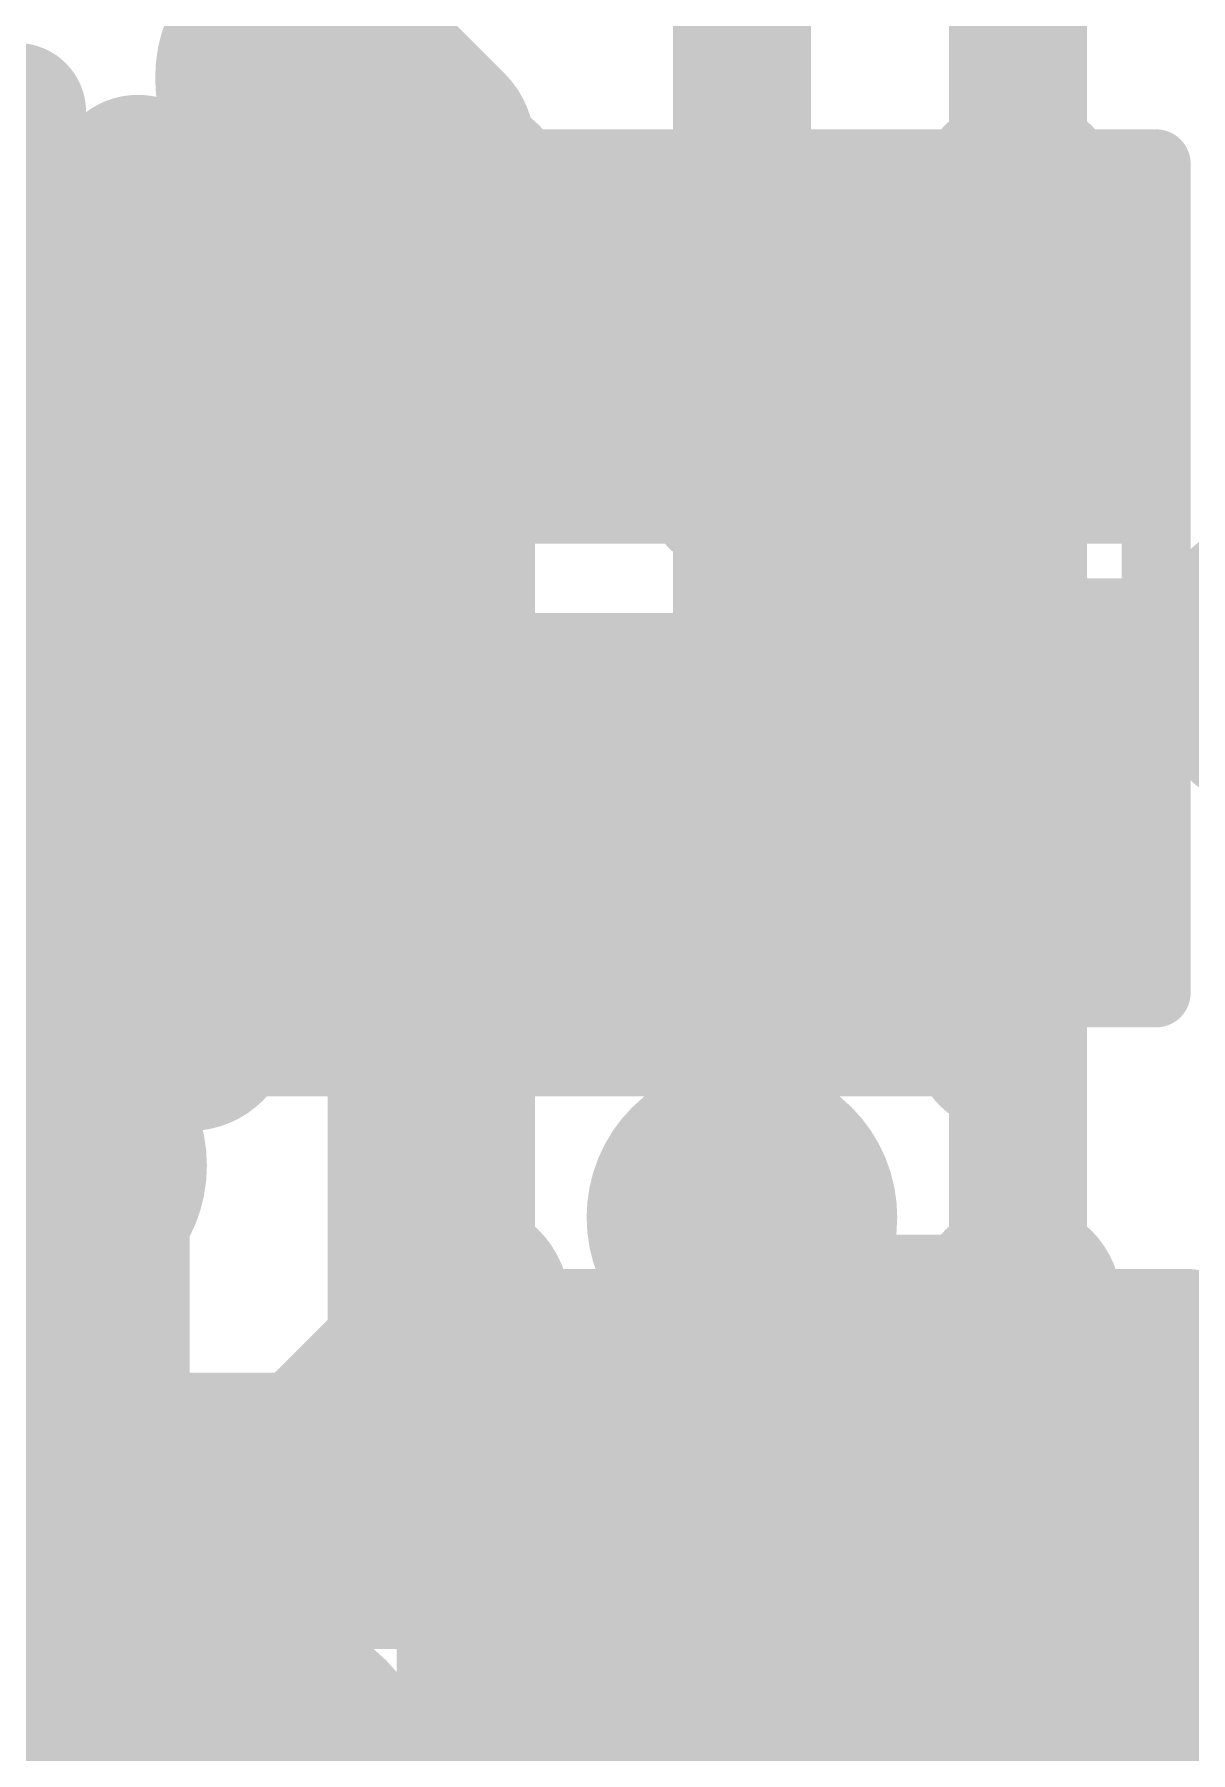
# Model space of a CAD drawing. Header units: millimetres. Extents: x 15 to 120, y 22 to 104.
# Drawn here: x 56.375 to 58.05, y 58.35 to 60.838 of the extents above; entities that cross this region are included whole.
import ezdxf

# ---------------------------------------------------------------- set-up
doc = ezdxf.new("R2010")
doc.units = ezdxf.units.MM
for name, color, linetype in [('BottomLayer', 5, 'Continuous'), ('BottomOverlay', 54, 'Continuous'), ('BottomPaste', 16, 'Continuous'), ('BottomSolder', 6, 'Continuous'), ('Mechanical13', 56, 'Continuous'), ('Mechanical15', 56, 'Continuous'), ('MultiLayer', 9, 'Continuous'), ('TopLayer', 1, 'Continuous'), ('TopPaste', 8, 'Continuous'), ('TopSolder', 216, 'Continuous')]:
    doc.layers.add(name, color=color, linetype=linetype)

msp = doc.modelspace()

# ---------------------------------------------------------------- linework, layer by layer
at = {"layer": 'BottomLayer'}
for points, const_width in [([(56.74999826, 60.87500398), (56.74999826, 61.80000339999999)], 0.2999994), ([(56.74999826, 60.87500398), (56.94999786, 60.67500438)], 0.2999994), ([(56.94999786, 60.40000366), (56.94999786, 60.67500438)], 0.2499995), ([(57.64999899999999, 60.39999857999999), (57.65000154, 60.40000112)], 0.3999992), ([(57.64999899999999, 59.70000252), (57.64999899999999, 60.39999857999999)], 0.3999992), ([(56.94999786, 59.70000252), (56.94999786, 60.40000366)], 0.2999994), ([(56.94999786, 58.70000198), (56.94999786, 59.70000252)], 0.2999994), ([(57.64999899999999, 59.70000252), (57.77500002, 59.5750015)], 0.1999996), ([(57.64999899999999, 59.64999753999999), (57.64999899999999, 59.70000252)], 0.1999996), ([(57.40000204, 59.40000058), (57.64999899999999, 59.64999753999999)], 0.1999996), ([(57.77500002, 59.37500189999999), (57.77500002, 59.5750015)], 0.1999996), ([(57.80000378, 58.85000168), (57.80000378, 58.97500523999999)], 0.2499995), ([(55.99999722, 58.69999944), (57.12500132, 58.69999944)], 0.3999992), ([(56.94999786, 58.70000198), (57.12499878, 58.70000198)], 0.2999994), ([(57.12499878, 58.70000198), (57.12500132, 58.69999944)], 0.2499995), ([(57.12500132, 58.69999944), (57.15, 58.67500076)], 0.2499995)]:
    msp.add_lwpolyline(points, dxfattribs=dict(at, const_width=const_width))
for points, const_width in [([(56.67499968, 60.87500398, 1), (56.82499684, 60.87500398, 1)], 0.1499997), ([(56.67499968, 60.87500398, 1), (56.82499684, 60.87500398, 1)], 0.1499997), ([(56.87499928, 60.67500438, 1), (57.02499644, 60.67500438, 1)], 0.1499997), ([(56.88749862, 60.67500438, 1), (57.0124971, 60.67500438, 1)], 0.12499848), ([(57.54999919999999, 60.39999857999999, 1), (57.7499988, 60.39999857999999, 1)], 0.1999996), ([(57.54999919999999, 60.39999857999999, 1), (57.7499988, 60.39999857999999, 1)], 0.1999996), ([(57.55000174, 60.40000112, 1), (57.75000134, 60.40000112, 1)], 0.1999996), ([(56.87499928, 60.40000366, 1), (57.02499644, 60.40000366, 1)], 0.1499997), ([(57.8375018, 60.42499979999999, 1), (57.96250027999999, 60.42499979999999, 1)], 0.12499848), ([(56.76250268, 60.39999857999999, 1), (56.88750116, 60.39999857999999, 1)], 0.12499848), ([(56.88749862, 60.40000366, 1), (57.0124971, 60.40000366, 1)], 0.12499848), ([(57.01250218, 60.39999857999999, 1), (57.13750065999999, 60.39999857999999, 1)], 0.12499848), ([(57.737502, 59.79999977999999, 1), (57.86250047999999, 59.79999977999999, 1)], 0.12499848), ([(57.54999919999999, 59.70000252, 1), (57.7499988, 59.70000252, 1)], 0.1999996), ([(56.87499928, 59.70000252, 1), (57.02499644, 59.70000252, 1)], 0.1499997), ([(56.87499928, 59.70000252, 1), (57.02499644, 59.70000252, 1)], 0.1499997), ([(56.68750155999999, 59.69999997999999, 1), (56.81250004, 59.69999997999999, 1)], 0.12499848), ([(57.01250218, 59.69999997999999, 1), (57.13750065999999, 59.69999997999999, 1)], 0.12499848), ([(57.5999991, 59.70000252, 1), (57.6999989, 59.70000252, 1)], 0.0999998), ([(57.5999991, 59.70000252, 1), (57.6999989, 59.70000252, 1)], 0.0999998), ([(57.5999991, 59.64999753999999, 1), (57.6999989, 59.64999753999999, 1)], 0.0999998), ([(57.5999991, 59.64999753999999, 1), (57.6999989, 59.64999753999999, 1)], 0.0999998), ([(57.72500012, 59.5750015, 1), (57.82499992, 59.5750015, 1)], 0.0999998), ([(57.72500012, 59.5750015, 1), (57.82499992, 59.5750015, 1)], 0.0999998), ([(57.3375028, 59.40000058, 1), (57.46250128, 59.40000058, 1)], 0.12499848), ([(57.35000213999999, 59.40000058, 1), (57.45000194, 59.40000058, 1)], 0.0999998), ([(57.71250078, 59.37500189999999, 1), (57.83749925999999, 59.37500189999999, 1)], 0.12499848), ([(57.72500012, 59.37500189999999, 1), (57.82499992, 59.37500189999999, 1)], 0.0999998), ([(57.73750454, 58.97500523999999, 1), (57.86250302, 58.97500523999999, 1)], 0.12499848), ([(57.73750454, 58.97500523999999, 1), (57.86250302, 58.97500523999999, 1)], 0.12499848), ([(57.23750046, 58.90000157999999, 1), (57.36249893999999, 58.90000157999999, 1)], 0.12499848), ([(57.73750454, 58.85000168, 1), (57.86250302, 58.85000168, 1)], 0.12499848), ([(57.02500152, 58.69999944, 1), (57.22500111999999, 58.69999944, 1)], 0.1999996), ([(56.87499928, 58.70000198, 1), (57.02499644, 58.70000198, 1)], 0.1499997), ([(56.87499928, 58.70000198, 1), (57.02499644, 58.70000198, 1)], 0.1499997), ([(57.0500002, 58.70000198, 1), (57.19999736, 58.70000198, 1)], 0.1499997), ([(57.06249954, 58.70000198, 1), (57.18749802, 58.70000198, 1)], 0.12499848), ([(57.06250207999999, 58.69999944, 1), (57.18750056, 58.69999944, 1)], 0.12499848), ([(57.06250207999999, 58.69999944, 1), (57.18750056, 58.69999944, 1)], 0.12499848), ([(57.08750076, 58.67500076, 1), (57.21249924, 58.67500076, 1)], 0.12499848), ([(57.23750046, 58.64999954, 1), (57.36249893999999, 58.64999954, 1)], 0.12499848)]:
    msp.add_lwpolyline(points, format="xyb", close=True, dxfattribs=dict(at, const_width=const_width))
for points in [[(57.19999736, 60.25000395999999), (57.19999736, 60.55000336), (56.69999836, 60.25000395999999), (56.69999836, 60.55000336)], [(57.8999985, 60.25000395999999), (57.8999985, 60.55000336), (57.3999995, 60.25000395999999), (57.3999995, 60.55000336)], [(56.44999632, 60.49999837999999), (55.54999812, 60.49999837999999), (56.44999632, 59.69999997999999), (55.54999812, 59.69999997999999)], [(57.19999736, 59.55000282), (57.19999736, 59.85000221999999), (56.69999836, 59.55000282), (56.69999836, 59.85000221999999)], [(57.8999985, 59.55000282), (57.8999985, 59.85000221999999), (57.3999995, 59.55000282), (57.3999995, 59.85000221999999)], [(56.44999632, 59.09999864), (55.54999812, 59.09999864), (56.44999632, 58.30000024), (55.54999812, 58.30000024)], [(57.04998496, 58.40002036), (57.34998435999999, 58.40002036), (57.04998496, 58.90001935999999), (57.34998435999999, 58.90001935999999)], [(57.65000408, 58.40000512), (57.95000348, 58.40000512), (57.65000408, 58.90000412), (57.95000348, 58.90000412)]]:
    msp.add_solid(points, dxfattribs=at)
at = {"layer": 'BottomOverlay', "const_width": 0.1999996}
msp.add_lwpolyline([(55.64999792, 60.72506524), (56.34999905999999, 60.72506524)], dxfattribs=at)
at = {"layer": 'BottomOverlay', "const_width": 0.0999998}
msp.add_lwpolyline([(56.29999916, 60.72506524, 1), (56.39999896, 60.72506524, 1)], format="xyb", close=True, dxfattribs=at)
at = {"layer": 'BottomPaste'}
for points in [[(57.19999736, 60.25000395999999), (57.19999736, 60.55000336), (56.69999836, 60.25000395999999), (56.69999836, 60.55000336)], [(57.19999736, 60.25000395999999), (57.19999736, 60.55000336), (56.69999836, 60.25000395999999), (56.69999836, 60.55000336)], [(57.8999985, 60.25000395999999), (57.8999985, 60.55000336), (57.3999995, 60.25000395999999), (57.3999995, 60.55000336)], [(57.8999985, 60.25000395999999), (57.8999985, 60.55000336), (57.3999995, 60.25000395999999), (57.3999995, 60.55000336)], [(56.44999632, 60.49999837999999), (55.54999812, 60.49999837999999), (56.44999632, 59.69999997999999), (55.54999812, 59.69999997999999)], [(56.44999632, 60.49999837999999), (55.54999812, 60.49999837999999), (56.44999632, 59.69999997999999), (55.54999812, 59.69999997999999)], [(57.19999736, 59.55000282), (57.19999736, 59.85000221999999), (56.69999836, 59.55000282), (56.69999836, 59.85000221999999)], [(57.19999736, 59.55000282), (57.19999736, 59.85000221999999), (56.69999836, 59.55000282), (56.69999836, 59.85000221999999)], [(57.8999985, 59.55000282), (57.8999985, 59.85000221999999), (57.3999995, 59.55000282), (57.3999995, 59.85000221999999)], [(57.8999985, 59.55000282), (57.8999985, 59.85000221999999), (57.3999995, 59.55000282), (57.3999995, 59.85000221999999)], [(56.44999632, 59.09999864), (55.54999812, 59.09999864), (56.44999632, 58.30000024), (55.54999812, 58.30000024)], [(56.44999632, 59.09999864), (55.54999812, 59.09999864), (56.44999632, 58.30000024), (55.54999812, 58.30000024)], [(57.04998496, 58.40002036), (57.34998435999999, 58.40002036), (57.04998496, 58.90001935999999), (57.34998435999999, 58.90001935999999)], [(57.04998496, 58.40002036), (57.34998435999999, 58.40002036), (57.04998496, 58.90001935999999), (57.34998435999999, 58.90001935999999)], [(57.65000408, 58.40000512), (57.95000348, 58.40000512), (57.65000408, 58.90000412), (57.95000348, 58.90000412)], [(57.65000408, 58.40000512), (57.95000348, 58.40000512), (57.65000408, 58.90000412), (57.95000348, 58.90000412)]]:
    msp.add_solid(points, dxfattribs=at)
at = {"layer": 'BottomSolder'}
for points in [[(57.24999725999999, 60.20000406), (57.24999725999999, 60.60000325999999), (56.64999846, 60.20000406), (56.64999846, 60.60000325999999)], [(57.24999725999999, 60.20000406), (57.24999725999999, 60.60000325999999), (56.64999846, 60.20000406), (56.64999846, 60.60000325999999)], [(57.9499984, 60.20000406), (57.9499984, 60.60000325999999), (57.3499996, 60.20000406), (57.3499996, 60.60000325999999)], [(57.9499984, 60.20000406), (57.9499984, 60.60000325999999), (57.3499996, 60.20000406), (57.3499996, 60.60000325999999)], [(56.49999622, 60.54999828), (55.49999821999999, 60.54999828), (56.49999622, 59.65000008), (55.49999821999999, 59.65000008)], [(56.49999622, 60.54999828), (55.49999821999999, 60.54999828), (56.49999622, 59.65000008), (55.49999821999999, 59.65000008)], [(57.24999725999999, 59.50000292), (57.24999725999999, 59.90000212), (56.64999846, 59.50000292), (56.64999846, 59.90000212)], [(57.24999725999999, 59.50000292), (57.24999725999999, 59.90000212), (56.64999846, 59.50000292), (56.64999846, 59.90000212)], [(57.9499984, 59.50000292), (57.9499984, 59.90000212), (57.3499996, 59.50000292), (57.3499996, 59.90000212)], [(57.9499984, 59.50000292), (57.9499984, 59.90000212), (57.3499996, 59.50000292), (57.3499996, 59.90000212)], [(56.49999622, 59.14999854), (55.49999821999999, 59.14999854), (56.49999622, 58.25000034), (55.49999821999999, 58.25000034)], [(56.49999622, 59.14999854), (55.49999821999999, 59.14999854), (56.49999622, 58.25000034), (55.49999821999999, 58.25000034)], [(56.99998506, 58.35002046), (57.39998426, 58.35002046), (56.99998506, 58.95001926), (57.39998426, 58.95001926)], [(56.99998506, 58.35002046), (57.39998426, 58.35002046), (56.99998506, 58.95001926), (57.39998426, 58.95001926)], [(57.60000418, 58.35000522), (58.00000338, 58.35000522), (57.60000418, 58.95000401999999), (58.00000338, 58.95000401999999)], [(57.60000418, 58.35000522), (58.00000338, 58.35000522), (57.60000418, 58.95000401999999), (58.00000338, 58.95000401999999)]]:
    msp.add_solid(points, dxfattribs=at)
at = {"layer": 'Mechanical13', "const_width": 0.0999998}
for points in [[(56.98499906, 60.23500272), (56.98499906, 60.56500459999999)], [(56.98499906, 60.56500459999999), (57.6149978, 60.56500459999999)], [(57.6149978, 60.23500272), (57.6149978, 60.56500459999999)], [(55.5249969, 60.2750001), (56.47499754, 60.2750001)], [(56.47499754, 58.52499852), (56.47499754, 60.2750001)], [(56.98499906, 60.23500272), (57.6149978, 60.23500272)], [(56.98499906, 59.53500158), (56.98499906, 59.86500346)], [(56.98499906, 59.86500346), (57.6149978, 59.86500346)], [(57.6149978, 59.53500158), (57.6149978, 59.86500346)], [(56.98499906, 59.53500158), (57.6149978, 59.53500158)], [(57.03498626, 57.98499706), (57.03498626, 58.61501866)], [(57.03498626, 58.61501866), (57.36498306, 58.61501866)], [(57.36498306, 57.98499706), (57.36498306, 58.61501866)], [(57.63500284, 57.98500468), (57.63500284, 58.61500341999999)], [(57.63500284, 58.61500341999999), (57.96500472, 58.61500341999999)], [(57.96500472, 57.98500468), (57.96500472, 58.61500341999999)], [(55.5249969, 58.52499852), (56.47499754, 58.52499852)]]:
    msp.add_lwpolyline(points, dxfattribs=at)
at = {"layer": 'Mechanical13', "const_width": 0.0499999}
for points in [[(56.96000038, 60.56500459999999, 1), (57.00999774, 60.56500459999999, 1)], [(56.96000038, 60.56500459999999, 1), (57.00999774, 60.56500459999999, 1)], [(57.58999911999999, 60.56500459999999, 1), (57.63999647999999, 60.56500459999999, 1)], [(57.58999911999999, 60.56500459999999, 1), (57.63999647999999, 60.56500459999999, 1)], [(56.44999885999999, 60.2750001, 1), (56.49999622, 60.2750001, 1)], [(56.44999885999999, 60.2750001, 1), (56.49999622, 60.2750001, 1)], [(56.96000038, 60.23500272, 1), (57.00999774, 60.23500272, 1)], [(56.96000038, 60.23500272, 1), (57.00999774, 60.23500272, 1)], [(57.58999911999999, 60.23500272, 1), (57.63999647999999, 60.23500272, 1)], [(57.58999911999999, 60.23500272, 1), (57.63999647999999, 60.23500272, 1)], [(56.96000038, 59.86500346, 1), (57.00999774, 59.86500346, 1)], [(56.96000038, 59.86500346, 1), (57.00999774, 59.86500346, 1)], [(57.58999911999999, 59.86500346, 1), (57.63999647999999, 59.86500346, 1)], [(57.58999911999999, 59.86500346, 1), (57.63999647999999, 59.86500346, 1)], [(56.96000038, 59.53500158, 1), (57.00999774, 59.53500158, 1)], [(56.96000038, 59.53500158, 1), (57.00999774, 59.53500158, 1)], [(57.58999911999999, 59.53500158, 1), (57.63999647999999, 59.53500158, 1)], [(57.58999911999999, 59.53500158, 1), (57.63999647999999, 59.53500158, 1)], [(57.00998757999999, 58.61501866, 1), (57.05998494, 58.61501866, 1)], [(57.00998757999999, 58.61501866, 1), (57.05998494, 58.61501866, 1)], [(57.33998438, 58.61501866, 1), (57.38998174, 58.61501866, 1)], [(57.33998438, 58.61501866, 1), (57.38998174, 58.61501866, 1)], [(57.61000416, 58.61500341999999, 1), (57.66000151999999, 58.61500341999999, 1)], [(57.61000416, 58.61500341999999, 1), (57.66000151999999, 58.61500341999999, 1)], [(57.94000604, 58.61500341999999, 1), (57.9900034, 58.61500341999999, 1)], [(57.94000604, 58.61500341999999, 1), (57.9900034, 58.61500341999999, 1)], [(56.44999885999999, 58.52499852, 1), (56.49999622, 58.52499852, 1)], [(56.44999885999999, 58.52499852, 1), (56.49999622, 58.52499852, 1)]]:
    msp.add_lwpolyline(points, format="xyb", close=True, dxfattribs=at)
at = {"layer": 'Mechanical15', "const_width": 0.0999998}
for points in [[(56.59999856, 60.15000415999999), (56.59999856, 60.65000316)], [(56.59999856, 60.65000316), (57.99999829999999, 60.65000316)], [(57.99999829999999, 60.15000415999999), (57.99999829999999, 60.65000316)], [(55.44999832, 60.59999818), (56.54999866, 60.59999818)], [(56.54999866, 58.20000044), (56.54999866, 60.59999818)], [(57.29999969999999, 60.23500272), (57.29999969999999, 60.56500459999999)], [(58.00000084, 59.50000292), (58.00000084, 60.50000345999999)], [(57.13499875999999, 60.40000366), (57.4649981, 60.40000366)], [(56.59999856, 60.15000415999999), (57.99999829999999, 60.15000415999999)], [(57.4999993, 60.00000192), (58.49999983999999, 60.00000192)], [(56.59999856, 59.45000302), (56.59999856, 59.95000202)], [(56.59999856, 59.95000202), (57.99999829999999, 59.95000202)], [(57.99999829999999, 59.45000302), (57.99999829999999, 59.95000202)], [(57.29999969999999, 59.53500158), (57.29999969999999, 59.86500346)], [(57.13499875999999, 59.70000252), (57.4649981, 59.70000252)], [(56.59999856, 59.45000302), (57.99999829999999, 59.45000302)], [(55.5249969, 59.39999804), (56.47499754, 59.39999804)], [(56.94999786, 57.59998385999999), (56.94999786, 58.99998106)], [(56.94999786, 58.99998106), (57.45002226, 58.99998106)], [(57.45002226, 57.59998385999999), (57.45002226, 58.99998106)], [(57.55000428, 57.60000418), (57.55000428, 59.00000392)], [(57.55000428, 59.00000392), (58.05000328, 59.00000392)], [(58.05000328, 57.60000418), (58.05000328, 59.00000392)], [(57.19998466, 58.13500946), (57.19998466, 58.46500626)], [(57.80000378, 58.13500438), (57.80000378, 58.46500372)], [(57.03498626, 58.30000785999999), (57.36498306, 58.30000785999999)], [(57.63500284, 58.30000278), (57.96500472, 58.30000278)]]:
    msp.add_lwpolyline(points, dxfattribs=at)
at = {"layer": 'Mechanical15', "const_width": 0.0499999}
for points in [[(56.57499988, 60.65000316, 1), (56.62499724, 60.65000316, 1)], [(56.57499988, 60.65000316, 1), (56.62499724, 60.65000316, 1)], [(57.97499962, 60.65000316, 1), (58.02499698, 60.65000316, 1)], [(57.97499962, 60.65000316, 1), (58.02499698, 60.65000316, 1)], [(56.52499998, 60.59999818, 1), (56.57499734, 60.59999818, 1)], [(56.52499998, 60.59999818, 1), (56.57499734, 60.59999818, 1)], [(57.27500102, 60.56500459999999, 1), (57.32499838, 60.56500459999999, 1)], [(57.97500216, 60.50000345999999, 1), (58.02499951999999, 60.50000345999999, 1)], [(57.11000008, 60.40000366, 1), (57.15999744, 60.40000366, 1)], [(57.43999942, 60.40000366, 1), (57.48999678, 60.40000366, 1)], [(57.27500102, 60.23500272, 1), (57.32499838, 60.23500272, 1)], [(56.57499988, 60.15000415999999, 1), (56.62499724, 60.15000415999999, 1)], [(56.57499988, 60.15000415999999, 1), (56.62499724, 60.15000415999999, 1)], [(57.97499962, 60.15000415999999, 1), (58.02499698, 60.15000415999999, 1)], [(57.97499962, 60.15000415999999, 1), (58.02499698, 60.15000415999999, 1)], [(57.47500062, 60.00000192, 1), (57.52499797999999, 60.00000192, 1)], [(56.57499988, 59.95000202, 1), (56.62499724, 59.95000202, 1)], [(56.57499988, 59.95000202, 1), (56.62499724, 59.95000202, 1)], [(57.97499962, 59.95000202, 1), (58.02499698, 59.95000202, 1)], [(57.97499962, 59.95000202, 1), (58.02499698, 59.95000202, 1)], [(57.27500102, 59.86500346, 1), (57.32499838, 59.86500346, 1)], [(57.11000008, 59.70000252, 1), (57.15999744, 59.70000252, 1)], [(57.43999942, 59.70000252, 1), (57.48999678, 59.70000252, 1)], [(57.27500102, 59.53500158, 1), (57.32499838, 59.53500158, 1)], [(57.97500216, 59.50000292, 1), (58.02499951999999, 59.50000292, 1)], [(56.57499988, 59.45000302, 1), (56.62499724, 59.45000302, 1)], [(56.57499988, 59.45000302, 1), (56.62499724, 59.45000302, 1)], [(57.97499962, 59.45000302, 1), (58.02499698, 59.45000302, 1)], [(57.97499962, 59.45000302, 1), (58.02499698, 59.45000302, 1)], [(56.44999885999999, 59.39999804, 1), (56.49999622, 59.39999804, 1)], [(56.92499918, 58.99998106, 1), (56.97499654, 58.99998106, 1)], [(56.92499918, 58.99998106, 1), (56.97499654, 58.99998106, 1)], [(57.42502357999999, 58.99998106, 1), (57.47502094, 58.99998106, 1)], [(57.42502357999999, 58.99998106, 1), (57.47502094, 58.99998106, 1)], [(57.5250056, 59.00000392, 1), (57.57500296, 59.00000392, 1)], [(57.5250056, 59.00000392, 1), (57.57500296, 59.00000392, 1)], [(58.0250046, 59.00000392, 1), (58.07500195999999, 59.00000392, 1)], [(58.0250046, 59.00000392, 1), (58.07500195999999, 59.00000392, 1)], [(57.17498598, 58.46500626, 1), (57.22498333999999, 58.46500626, 1)], [(57.77500509999999, 58.46500372, 1), (57.82500245999999, 58.46500372, 1)], [(57.00998757999999, 58.30000785999999, 1), (57.05998494, 58.30000785999999, 1)], [(57.33998438, 58.30000785999999, 1), (57.38998174, 58.30000785999999, 1)]]:
    msp.add_lwpolyline(points, format="xyb", close=True, dxfattribs=at)
at = {"layer": 'MultiLayer'}
for points, const_width in [([(56.66250288, 60.77500164, 1), (56.88750116, 60.77500164, 1)], 0.22499828), ([(56.46250074, 60.62500194, 1), (56.58749922, 60.62500194, 1)], 0.12499848), ([(56.93750106, 60.60000325999999, 1), (57.06249954, 60.60000325999999, 1)], 0.12499848), ([(57.737502, 60.60000325999999, 1), (57.86250047999999, 60.60000325999999, 1)], 0.12499848), ([(57.4875025, 60.40000112, 1), (57.71250078, 60.40000112, 1)], 0.22499828), ([(57.8375018, 60.42499979999999, 1), (57.96250027999999, 60.42499979999999, 1)], 0.12499848), ([(56.76250268, 60.39999857999999, 1), (56.88750116, 60.39999857999999, 1)], 0.12499848), ([(57.01250218, 60.39999857999999, 1), (57.13750065999999, 60.39999857999999, 1)], 0.12499848), ([(57.33750026, 60.20000151999999, 1), (57.46249873999999, 60.20000151999999, 1)], 0.12499848), ([(56.46250074, 60.10000171999999, 1), (56.58749922, 60.10000171999999, 1)], 0.12499848), ([(57.4875025, 60.00000192, 1), (57.71250078, 60.00000192, 1)], 0.22499828), ([(56.66250288, 59.9750007, 1), (56.88750116, 59.9750007, 1)], 0.22499828), ([(58.0875013, 59.92499826, 1), (58.31249957999999, 59.92499826, 1)], 0.22499828), ([(56.93750106, 59.80000232, 1), (57.06249954, 59.80000232, 1)], 0.12499848), ([(57.737502, 59.80000232, 1), (57.86250047999999, 59.80000232, 1)], 0.12499848), ([(57.737502, 59.79999977999999, 1), (57.86250047999999, 59.79999977999999, 1)], 0.12499848), ([(56.28750236, 59.60000017999999, 1), (56.51250064, 59.60000017999999, 1)], 0.22499828), ([(56.68750155999999, 59.69999997999999, 1), (56.81250004, 59.69999997999999, 1)], 0.12499848), ([(57.01250218, 59.69999997999999, 1), (57.13750065999999, 59.69999997999999, 1)], 0.12499848), ([(57.4875025, 59.60000017999999, 1), (57.71250078, 59.60000017999999, 1)], 0.22499828), ([(56.53750186, 59.40000311999999, 1), (56.66250033999999, 59.40000311999999, 1)], 0.12499848), ([(57.33750026, 59.40000311999999, 1), (57.46249873999999, 59.40000311999999, 1)], 0.12499848), ([(57.3375028, 59.40000058, 1), (57.46250128, 59.40000058, 1)], 0.12499848), ([(57.71250078, 59.37500189999999, 1), (57.83749925999999, 59.37500189999999, 1)], 0.12499848), ([(56.28750236, 59.20000098, 1), (56.51250064, 59.20000098, 1)], 0.22499828), ([(57.2875029, 59.12499986, 1), (57.51250117999999, 59.12499986, 1)], 0.22499828), ([(57.737502, 59.02500006, 1), (57.86250047999999, 59.02500006, 1)], 0.12499848), ([(56.93750106, 59.00000137999999, 1), (57.06249954, 59.00000137999999, 1)], 0.12499848), ([(57.73750454, 58.97500523999999, 1), (57.86250302, 58.97500523999999, 1)], 0.12499848), ([(57.23750046, 58.90000157999999, 1), (57.36249893999999, 58.90000157999999, 1)], 0.12499848), ([(57.3375028, 58.85000168, 1), (57.46250128, 58.85000168, 1)], 0.12499848), ([(57.8375018, 58.72500066, 1), (58.06250008, 58.72500066, 1)], 0.22499828), ([(56.53750186, 58.64999954, 1), (56.66250033999999, 58.64999954, 1)], 0.12499848), ([(57.23750046, 58.64999954, 1), (57.36249893999999, 58.64999954, 1)], 0.12499848), ([(56.53750186, 58.60000218, 1), (56.66250033999999, 58.60000218, 1)], 0.12499848), ([(56.61250044, 58.32500146, 1), (56.83749872, 58.32500146, 1)], 0.22499828)]:
    msp.add_lwpolyline(points, format="xyb", close=True, dxfattribs=dict(at, const_width=const_width))
at = {"layer": 'TopLayer'}
for points, const_width in [([(56.6000011, 61.00000246), (57.0000003, 60.60000325999999)], 0.2499995), ([(57.3999995, 60.20000151999999), (57.3999995, 61.00000246)], 0.1999996), ([(57.80000124, 60.60000325999999), (57.80000124, 60.99999991999999)], 0.1999996), ([(57.80000124, 60.20000406), (57.80000124, 60.60000325999999)], 0.1999996), ([(56.22499804, 60.20000151999999), (56.6000011, 60.20000151999999)], 0.1999996), ([(56.6000011, 60.20000151999999), (57.3999995, 60.20000151999999)], 0.1999996), ([(57.3999995, 60.20000151999999), (57.7999987, 60.20000151999999)], 0.1999996), ([(57.3999995, 59.80000232), (57.3999995, 60.20000151999999)], 0.1999996), ([(57.7999987, 60.20000151999999), (57.80000124, 60.20000406)], 0.1999996), ([(57.80000124, 59.80000232), (57.80000124, 60.20000406)], 0.1999996), ([(57.3999995, 59.80000232), (57.80000124, 59.80000232)], 0.1999996), ([(57.3999995, 59.40000311999999), (57.3999995, 59.80000232)], 0.1999996), ([(57.80000124, 59.40000311999999), (57.80000124, 59.80000232)], 0.1999996), ([(56.19999936, 59.40000311999999), (56.6000011, 59.40000311999999)], 0.1999996), ([(56.6000011, 59.40000311999999), (57.3999995, 59.40000311999999)], 0.1999996), ([(57.3999995, 59.40000311999999), (57.80000124, 59.40000311999999)], 0.1999996), ([(57.3999995, 59.00000137999999), (57.3999995, 59.40000311999999)], 0.1999996), ([(57.80000124, 59.00000137999999), (57.80000124, 59.40000311999999)], 0.1999996), ([(56.6000011, 58.60000218), (57.0000003, 59.00000137999999)], 0.2499995), ([(57.3999995, 59.00000137999999), (57.80000124, 59.00000137999999)], 0.1999996), ([(57.3999995, 58.60000218), (57.3999995, 59.00000137999999)], 0.1999996)]:
    msp.add_lwpolyline(points, dxfattribs=dict(at, const_width=const_width))
for points, const_width in [([(56.92500172, 60.60000325999999, 1), (57.07499888, 60.60000325999999, 1)], 0.1499997), ([(57.72500265999999, 60.60000325999999, 1), (57.87499982, 60.60000325999999, 1)], 0.1499997), ([(56.93750106, 60.60000325999999, 1), (57.06249954, 60.60000325999999, 1)], 0.12499848), ([(56.93750106, 60.60000325999999, 1), (57.06249954, 60.60000325999999, 1)], 0.12499848), ([(57.737502, 60.60000325999999, 1), (57.86250047999999, 60.60000325999999, 1)], 0.12499848), ([(57.75000134, 60.60000325999999, 1), (57.85000114, 60.60000325999999, 1)], 0.0999998), ([(57.75000134, 60.60000325999999, 1), (57.85000114, 60.60000325999999, 1)], 0.0999998), ([(56.52500251999999, 60.20000151999999, 1), (56.67499968, 60.20000151999999, 1)], 0.1499997), ([(57.32500091999999, 60.20000151999999, 1), (57.47499808, 60.20000151999999, 1)], 0.1499997), ([(57.33750026, 60.20000151999999, 1), (57.46249873999999, 60.20000151999999, 1)], 0.12499848), ([(56.5500012, 60.20000151999999, 1), (56.650001, 60.20000151999999, 1)], 0.0999998), ([(56.5500012, 60.20000151999999, 1), (56.650001, 60.20000151999999, 1)], 0.0999998), ([(57.3499996, 60.20000151999999, 1), (57.4499994, 60.20000151999999, 1)], 0.0999998), ([(57.3499996, 60.20000151999999, 1), (57.4499994, 60.20000151999999, 1)], 0.0999998), ([(57.3499996, 60.20000151999999, 1), (57.4499994, 60.20000151999999, 1)], 0.0999998), ([(57.3499996, 60.20000151999999, 1), (57.4499994, 60.20000151999999, 1)], 0.0999998), ([(57.7499988, 60.20000151999999, 1), (57.8499986, 60.20000151999999, 1)], 0.0999998), ([(57.7499988, 60.20000151999999, 1), (57.8499986, 60.20000151999999, 1)], 0.0999998), ([(57.75000134, 60.20000406, 1), (57.85000114, 60.20000406, 1)], 0.0999998), ([(57.75000134, 60.20000406, 1), (57.85000114, 60.20000406, 1)], 0.0999998), ([(57.75000134, 60.20000406, 1), (57.85000114, 60.20000406, 1)], 0.0999998), ([(56.92500172, 59.80000232, 1), (57.07499888, 59.80000232, 1)], 0.1499997), ([(57.72500265999999, 59.80000232, 1), (57.87499982, 59.80000232, 1)], 0.1499997), ([(56.93750106, 59.80000232, 1), (57.06249954, 59.80000232, 1)], 0.12499848), ([(57.737502, 59.80000232, 1), (57.86250047999999, 59.80000232, 1)], 0.12499848), ([(57.3499996, 59.80000232, 1), (57.4499994, 59.80000232, 1)], 0.0999998), ([(57.3499996, 59.80000232, 1), (57.4499994, 59.80000232, 1)], 0.0999998), ([(57.3499996, 59.80000232, 1), (57.4499994, 59.80000232, 1)], 0.0999998), ([(57.75000134, 59.80000232, 1), (57.85000114, 59.80000232, 1)], 0.0999998), ([(57.75000134, 59.80000232, 1), (57.85000114, 59.80000232, 1)], 0.0999998), ([(57.75000134, 59.80000232, 1), (57.85000114, 59.80000232, 1)], 0.0999998), ([(56.52500251999999, 59.40000311999999, 1), (56.67499968, 59.40000311999999, 1)], 0.1499997), ([(57.32500091999999, 59.40000311999999, 1), (57.47499808, 59.40000311999999, 1)], 0.1499997), ([(56.53750186, 59.40000311999999, 1), (56.66250033999999, 59.40000311999999, 1)], 0.12499848), ([(57.33750026, 59.40000311999999, 1), (57.46249873999999, 59.40000311999999, 1)], 0.12499848), ([(56.5500012, 59.40000311999999, 1), (56.650001, 59.40000311999999, 1)], 0.0999998), ([(56.5500012, 59.40000311999999, 1), (56.650001, 59.40000311999999, 1)], 0.0999998), ([(57.3499996, 59.40000311999999, 1), (57.4499994, 59.40000311999999, 1)], 0.0999998), ([(57.3499996, 59.40000311999999, 1), (57.4499994, 59.40000311999999, 1)], 0.0999998), ([(57.3499996, 59.40000311999999, 1), (57.4499994, 59.40000311999999, 1)], 0.0999998), ([(57.3499996, 59.40000311999999, 1), (57.4499994, 59.40000311999999, 1)], 0.0999998), ([(57.75000134, 59.40000311999999, 1), (57.85000114, 59.40000311999999, 1)], 0.0999998), ([(57.75000134, 59.40000311999999, 1), (57.85000114, 59.40000311999999, 1)], 0.0999998), ([(57.75000134, 59.40000311999999, 1), (57.85000114, 59.40000311999999, 1)], 0.0999998), ([(56.92500172, 59.00000137999999, 1), (57.07499888, 59.00000137999999, 1)], 0.1499997), ([(57.72500265999999, 59.00000137999999, 1), (57.87499982, 59.00000137999999, 1)], 0.1499997), ([(56.93750106, 59.00000137999999, 1), (57.06249954, 59.00000137999999, 1)], 0.12499848), ([(56.93750106, 59.00000137999999, 1), (57.06249954, 59.00000137999999, 1)], 0.12499848), ([(57.3499996, 59.00000137999999, 1), (57.4499994, 59.00000137999999, 1)], 0.0999998), ([(57.3499996, 59.00000137999999, 1), (57.4499994, 59.00000137999999, 1)], 0.0999998), ([(57.3499996, 59.00000137999999, 1), (57.4499994, 59.00000137999999, 1)], 0.0999998), ([(57.75000134, 59.00000137999999, 1), (57.85000114, 59.00000137999999, 1)], 0.0999998), ([(57.75000134, 59.00000137999999, 1), (57.85000114, 59.00000137999999, 1)], 0.0999998), ([(57.3375028, 58.85000168, 1), (57.46250128, 58.85000168, 1)], 0.12499848), ([(56.52500251999999, 58.60000218, 1), (56.67499968, 58.60000218, 1)], 0.1499997), ([(57.32500091999999, 58.60000218, 1), (57.47499808, 58.60000218, 1)], 0.1499997), ([(56.53750186, 58.60000218, 1), (56.66250033999999, 58.60000218, 1)], 0.12499848), ([(56.53750186, 58.60000218, 1), (56.66250033999999, 58.60000218, 1)], 0.12499848), ([(57.3499996, 58.60000218, 1), (57.4499994, 58.60000218, 1)], 0.0999998)]:
    msp.add_lwpolyline(points, format="xyb", close=True, dxfattribs=dict(at, const_width=const_width))
at = {"layer": 'TopPaste', "const_width": 0.1499997}
for points in [[(56.92500172, 60.60000325999999, 1), (57.07499888, 60.60000325999999, 1)], [(56.92500172, 60.60000325999999, 1), (57.07499888, 60.60000325999999, 1)], [(57.72500265999999, 60.60000325999999, 1), (57.87499982, 60.60000325999999, 1)], [(57.72500265999999, 60.60000325999999, 1), (57.87499982, 60.60000325999999, 1)], [(56.52500251999999, 60.20000151999999, 1), (56.67499968, 60.20000151999999, 1)], [(56.52500251999999, 60.20000151999999, 1), (56.67499968, 60.20000151999999, 1)], [(57.32500091999999, 60.20000151999999, 1), (57.47499808, 60.20000151999999, 1)], [(57.32500091999999, 60.20000151999999, 1), (57.47499808, 60.20000151999999, 1)], [(56.92500172, 59.80000232, 1), (57.07499888, 59.80000232, 1)], [(56.92500172, 59.80000232, 1), (57.07499888, 59.80000232, 1)], [(57.72500265999999, 59.80000232, 1), (57.87499982, 59.80000232, 1)], [(57.72500265999999, 59.80000232, 1), (57.87499982, 59.80000232, 1)], [(56.52500251999999, 59.40000311999999, 1), (56.67499968, 59.40000311999999, 1)], [(56.52500251999999, 59.40000311999999, 1), (56.67499968, 59.40000311999999, 1)], [(57.32500091999999, 59.40000311999999, 1), (57.47499808, 59.40000311999999, 1)], [(57.32500091999999, 59.40000311999999, 1), (57.47499808, 59.40000311999999, 1)], [(56.92500172, 59.00000137999999, 1), (57.07499888, 59.00000137999999, 1)], [(56.92500172, 59.00000137999999, 1), (57.07499888, 59.00000137999999, 1)], [(57.72500265999999, 59.00000137999999, 1), (57.87499982, 59.00000137999999, 1)], [(57.72500265999999, 59.00000137999999, 1), (57.87499982, 59.00000137999999, 1)], [(56.52500251999999, 58.60000218, 1), (56.67499968, 58.60000218, 1)], [(56.52500251999999, 58.60000218, 1), (56.67499968, 58.60000218, 1)], [(57.32500091999999, 58.60000218, 1), (57.47499808, 58.60000218, 1)], [(57.32500091999999, 58.60000218, 1), (57.47499808, 58.60000218, 1)]]:
    msp.add_lwpolyline(points, format="xyb", close=True, dxfattribs=at)
at = {"layer": 'TopSolder', "const_width": 0.10999978}
for points in [[(56.94500168, 60.60000325999999, 1), (57.05499892, 60.60000325999999, 1)], [(56.94500168, 60.60000325999999, 1), (57.05499892, 60.60000325999999, 1)], [(57.74500261999999, 60.60000325999999, 1), (57.85499986, 60.60000325999999, 1)], [(57.74500261999999, 60.60000325999999, 1), (57.85499986, 60.60000325999999, 1)], [(56.54500247999999, 60.20000151999999, 1), (56.65499972, 60.20000151999999, 1)], [(56.54500247999999, 60.20000151999999, 1), (56.65499972, 60.20000151999999, 1)], [(57.34500087999999, 60.20000151999999, 1), (57.45499812, 60.20000151999999, 1)], [(57.34500087999999, 60.20000151999999, 1), (57.45499812, 60.20000151999999, 1)], [(56.94500168, 59.80000232, 1), (57.05499892, 59.80000232, 1)], [(56.94500168, 59.80000232, 1), (57.05499892, 59.80000232, 1)], [(57.74500261999999, 59.80000232, 1), (57.85499986, 59.80000232, 1)], [(57.74500261999999, 59.80000232, 1), (57.85499986, 59.80000232, 1)], [(56.54500247999999, 59.40000311999999, 1), (56.65499972, 59.40000311999999, 1)], [(56.54500247999999, 59.40000311999999, 1), (56.65499972, 59.40000311999999, 1)], [(57.34500087999999, 59.40000311999999, 1), (57.45499812, 59.40000311999999, 1)], [(57.34500087999999, 59.40000311999999, 1), (57.45499812, 59.40000311999999, 1)], [(56.94500168, 59.00000137999999, 1), (57.05499892, 59.00000137999999, 1)], [(56.94500168, 59.00000137999999, 1), (57.05499892, 59.00000137999999, 1)], [(57.74500261999999, 59.00000137999999, 1), (57.85499986, 59.00000137999999, 1)], [(57.74500261999999, 59.00000137999999, 1), (57.85499986, 59.00000137999999, 1)], [(56.54500247999999, 58.60000218, 1), (56.65499972, 58.60000218, 1)], [(56.54500247999999, 58.60000218, 1), (56.65499972, 58.60000218, 1)], [(57.34500087999999, 58.60000218, 1), (57.45499812, 58.60000218, 1)], [(57.34500087999999, 58.60000218, 1), (57.45499812, 58.60000218, 1)]]:
    msp.add_lwpolyline(points, format="xyb", close=True, dxfattribs=at)

doc.saveas('drawing.dxf')
